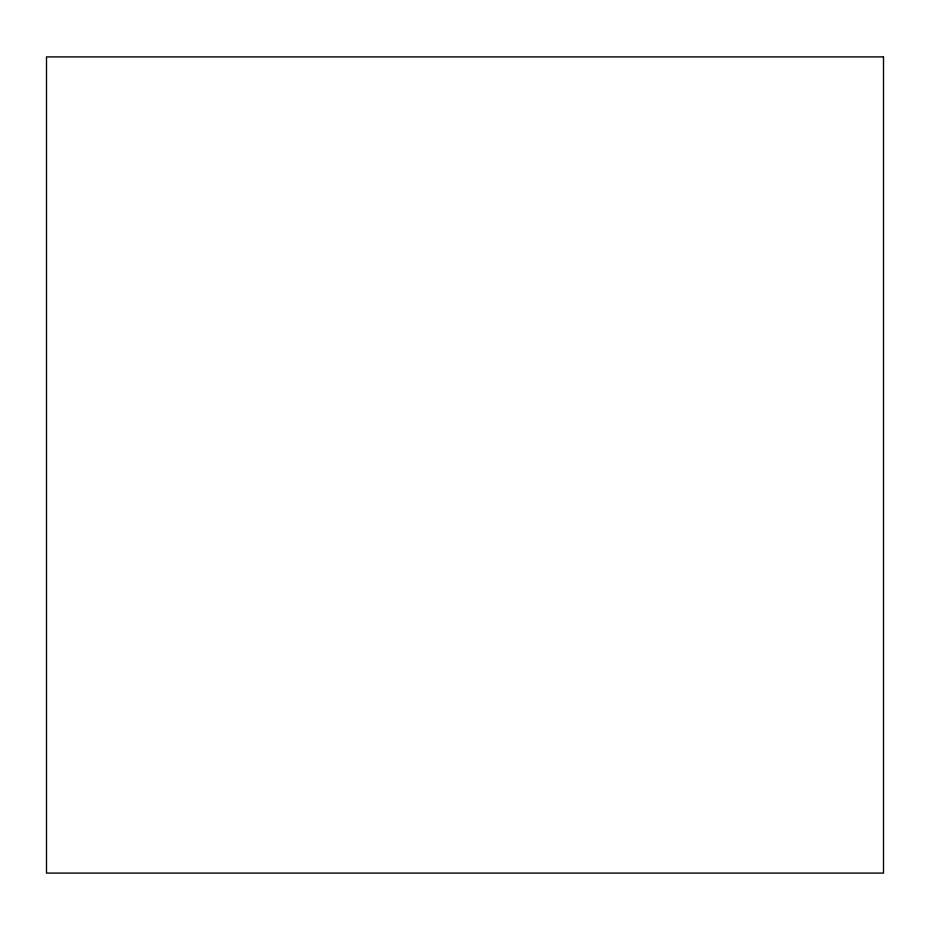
<?xml version="1.0" encoding="UTF-8"?>
<svg xmlns="http://www.w3.org/2000/svg" width="930" height="930" viewBox="0 0 930 930"><rect width="100%" height="100%" fill="white"/><g stroke="black" fill="none" stroke-linecap="round" stroke-linejoin="round"><path stroke-width="1.4" d="M883.5 56.904L46.5 56.904L46.5 873.096L883.5 873.096L883.5 56.904"/></g></svg>
